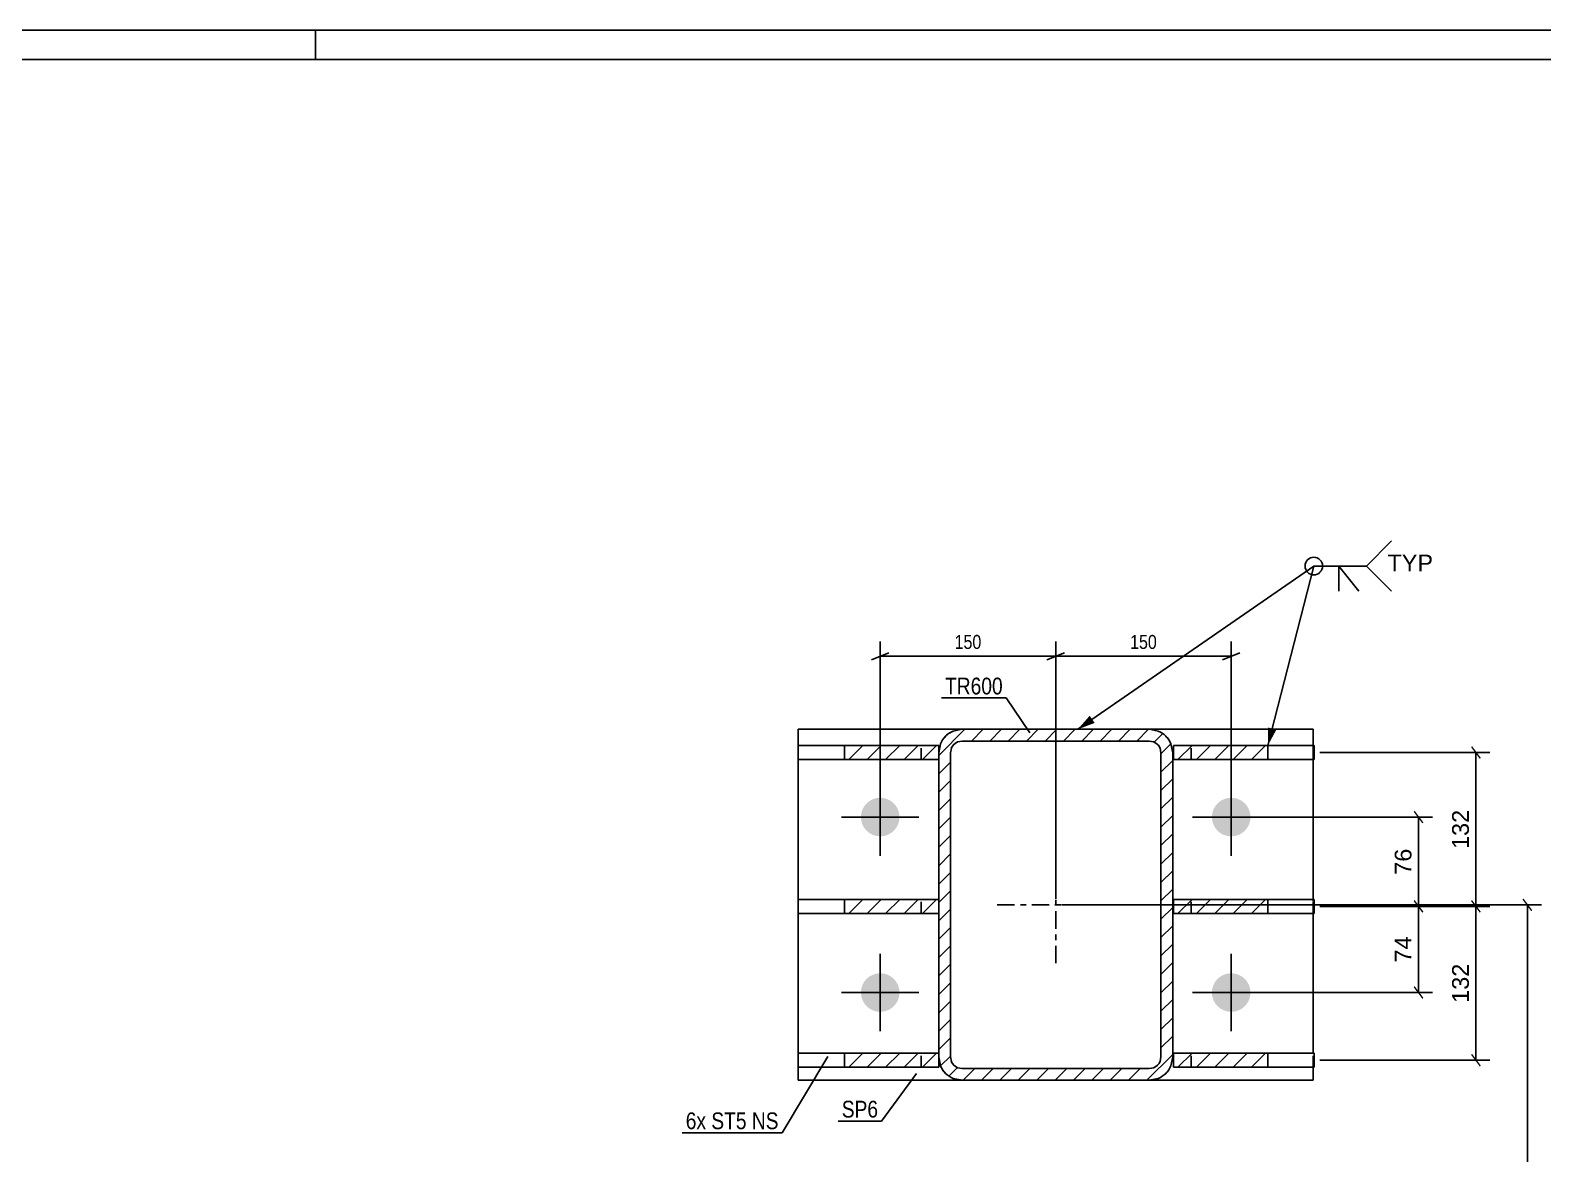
# Model space of a CAD drawing. Header units: millimetres. Extents: x 0 to 841, y 0 to 594.
# Drawn here: x 372.2 to 630.8, y 401.9 to 594 of the extents above; entities that cross this region are included whole.
import ezdxf

# ---------------------------------------------------------------- set-up
doc = ezdxf.new("R2010")
doc.units = ezdxf.units.MM
doc.linetypes.add('DXK_LINE_DOT2', pattern=[3.9198, 1.9599, -1.9599])
doc.linetypes.add('DXK_LINE_DOT3', pattern=[5.9187, 2.979, -0.9799, 0.9799, -0.9799])
doc.styles.add('Arial', font='arial.ttf', dxfattribs={"height": 0.2})
doc.styles.add('Arial Narrow', font='ARIALN.TTF', dxfattribs={"height": 0.2})

# ---------------------------------------------------------------- blocks, each defined once
blk = doc.blocks.new('Unknown-122566984-1134')
at = {"color": 5, "linetype": 'Continuous'}
for p, q in [((841, 594), (0, 594)), ((421, 589), (421, 594)), ((836, 589), (5, 589))]:
    blk.add_line(p, q, dxfattribs=at)
blk = doc.blocks.new('Part-122566984-2305 - 2287')
at = {"linetype": 'Continuous'}
h = blk.add_hatch(dxfattribs=at)
h.set_pattern_fill('', scale=0.7, style=0, pattern_type=0)
h.set_pattern_definition([(45, (567.2102, 472.0076), (-1.571545, 1.571545), [])])
h.paths.add_polyline_path([(567.51, 470.48), (567.21, 472.01), (566.34, 473.31), (565.05, 474.17), (563.51, 474.48), (531.51, 474.48), (529.98, 474.17), (528.69, 473.31), (527.82, 472.01), (527.51, 470.48), (527.51, 418.48), (527.82, 416.95), (528.69, 415.65), (529.98, 414.78), (531.51, 414.48), (563.51, 414.48), (565.05, 414.78), (566.34, 415.65), (567.21, 416.95), (567.51, 418.48)])
h.paths.add_polyline_path([(565.36, 417.71), (564.93, 417.06), (564.28, 416.63), (563.51, 416.48), (531.51, 416.48), (530.75, 416.63), (530.1, 417.06), (529.67, 417.71), (529.51, 418.48), (529.51, 470.48), (529.67, 471.24), (530.1, 471.89), (530.75, 472.32), (531.51, 472.48), (563.51, 472.48), (564.28, 472.32), (564.93, 471.89), (565.36, 471.24), (565.51, 470.48), (565.51, 418.48)])
at = {"color": 7, "linetype": 'DXK_LINE_DOT2'}
for p, q in [((529.98, 474.17), (531.51, 474.48)), ((531.51, 474.48), (563.51, 474.48)), ((563.51, 474.48), (565.05, 474.17)), ((527.51, 470.48), (527.82, 472.01)), ((529.67, 471.24), (529.51, 470.48)), ((531.51, 472.48), (530.75, 472.32)), ((531.51, 472.48), (563.51, 472.48)), ((564.28, 472.32), (563.51, 472.48)), ((565.51, 470.48), (565.36, 471.24)), ((567.21, 472.01), (567.51, 470.48)), ((527.51, 418.48), (527.51, 470.48)), ((529.51, 418.48), (529.51, 470.48)), ((565.51, 418.48), (565.51, 470.48)), ((567.51, 418.48), (567.51, 470.48)), ((527.82, 416.95), (527.51, 418.48)), ((529.51, 418.48), (529.67, 417.71)), ((530.75, 416.63), (531.51, 416.48)), ((531.51, 416.48), (563.51, 416.48)), ((563.51, 416.48), (564.28, 416.63)), ((565.36, 417.71), (565.51, 418.48)), ((567.51, 418.48), (567.21, 416.95)), ((531.51, 414.48), (529.98, 414.78)), ((531.51, 414.48), (563.51, 414.48)), ((565.05, 414.78), (563.51, 414.48))]:
    blk.add_line(p, q, dxfattribs=at)
at = {"color": 2, "linetype": 'Continuous'}
for p, q in [((531.51, 474.48), (529.98, 474.17)), ((531.51, 474.48), (563.51, 474.48)), ((565.05, 474.17), (563.51, 474.48)), ((527.82, 472.01), (527.51, 470.48)), ((529.51, 470.48), (529.67, 471.24)), ((530.75, 472.32), (531.51, 472.48)), ((531.51, 472.48), (563.51, 472.48)), ((563.51, 472.48), (564.28, 472.32)), ((565.36, 471.24), (565.51, 470.48)), ((567.51, 470.48), (567.21, 472.01)), ((527.51, 418.48), (527.51, 470.48)), ((529.51, 418.48), (529.51, 470.48)), ((565.51, 418.48), (565.51, 470.48)), ((567.51, 418.48), (567.51, 470.48)), ((527.51, 418.48), (527.82, 416.95)), ((529.67, 417.71), (529.51, 418.48)), ((531.51, 416.48), (530.75, 416.63)), ((531.51, 416.48), (563.51, 416.48)), ((564.28, 416.63), (563.51, 416.48)), ((565.51, 418.48), (565.36, 417.71)), ((567.21, 416.95), (567.51, 418.48)), ((529.98, 414.78), (531.51, 414.48)), ((531.51, 414.48), (563.51, 414.48)), ((563.51, 414.48), (565.05, 414.78))]:
    blk.add_line(p, q, dxfattribs=at)
at = {"color": 7, "linetype": 'DXK_LINE_DOT3'}
for p, q in [((547.51, 434.48), (547.51, 454.48)), ((537.51, 444.48), (557.51, 444.48))]:
    blk.add_line(p, q, dxfattribs=at)
at = {"color": 7, "linetype": 'DXK_LINE_DOT2'}
for centre, radius, start, end in [((531.51, 470.48), 4, 112.5, 157.5), ((563.51, 470.48), 4, 22.5, 67.5), ((531.51, 470.48), 2, 112.5, 157.5), ((563.51, 470.48), 2, 22.5, 67.5), ((531.51, 418.48), 4, 202.5, 247.5), ((531.51, 418.48), 2, 202.5, 247.5), ((563.51, 418.48), 2, 292.5, 337.5), ((563.51, 418.48), 4, 292.5, 337.5)]:
    blk.add_arc(centre, radius, start, end, dxfattribs=at)
at = {"color": 2, "linetype": 'Continuous'}
for centre, radius, start, end in [((531.51, 470.48), 4, 112.5, 157.5), ((563.51, 470.48), 4, 22.5, 67.5), ((531.51, 470.48), 2, 112.5, 157.5), ((563.51, 470.48), 2, 22.5, 67.5), ((531.51, 418.48), 4, 202.5, 247.5), ((531.51, 418.48), 2, 202.5, 247.5), ((563.51, 418.48), 2, 292.5, 337.5), ((563.51, 418.48), 4, 292.5, 337.5)]:
    blk.add_arc(centre, radius, start, end, dxfattribs=at)
blk = doc.blocks.new('Bolt-122566984-2294 - 2287')
at = {"linetype": 'Continuous'}
for points in [[(514.21, 459.48, -1), (520.81, 459.48, -1)], [(574.21, 459.48, -1), (580.81, 459.48, -1)], [(514.21, 429.48, -1), (520.81, 429.48, -1)], [(574.21, 429.48, -1), (580.81, 429.48, -1)]]:
    blk.add_hatch(color=1, dxfattribs=at).paths.add_polyline_path(points)
at = {"color": 1, "linetype": 'Continuous'}
for p, q in [((517.51, 452.88), (517.51, 466.08)), ((577.51, 452.88), (577.51, 466.08)), ((510.91, 459.48), (524.11, 459.48)), ((570.91, 459.48), (584.11, 459.48)), ((517.51, 422.88), (517.51, 436.08)), ((577.51, 422.88), (577.51, 436.08)), ((510.91, 429.48), (524.11, 429.48)), ((570.91, 429.48), (584.11, 429.48))]:
    blk.add_line(p, q, dxfattribs=at)
blk = doc.blocks.new('Part-122566984-2316 - 2287')
at = {"linetype": 'Continuous'}
h = blk.add_hatch(dxfattribs=at)
h.set_pattern_fill('', scale=0.7, style=0, pattern_type=0)
h.set_pattern_definition([(45, (511.4108, 419.1114), (-1.57154, 1.57154), [])])
h.paths.add_polyline_path([(527.51, 419.11), (511.41, 419.11), (511.41, 416.71), (527.51, 416.71)])
at = {"color": 2, "linetype": 'Continuous'}
for p, q in [((503.51, 419.11), (511.41, 419.11)), ((503.51, 416.71), (503.51, 419.11)), ((511.41, 419.11), (527.51, 419.11)), ((511.41, 416.71), (511.41, 419.11)), ((527.51, 419.11), (527.51, 416.71)), ((511.41, 416.71), (503.51, 416.71)), ((527.51, 416.71), (511.41, 416.71))]:
    blk.add_line(p, q, dxfattribs=at)
at = {"color": 7, "linetype": 'DXK_LINE_DOT2'}
for p, q in [((511.41, 419.11), (527.51, 419.11)), ((524.51, 416.71), (524.51, 419.11)), ((527.51, 419.11), (527.51, 416.71)), ((511.41, 416.71), (527.51, 416.71))]:
    blk.add_line(p, q, dxfattribs=at)
blk = doc.blocks.new('Part-122566984-2321 - 2287')
at = {"linetype": 'Continuous'}
h = blk.add_hatch(dxfattribs=at)
h.set_pattern_fill('', scale=0.7, style=0, pattern_type=0)
h.set_pattern_definition([(45, (511.4108, 471.7114), (-1.57154, 1.57154), [])])
h.paths.add_polyline_path([(527.51, 471.71), (511.41, 471.71), (511.41, 469.31), (527.51, 469.31)])
at = {"color": 2, "linetype": 'Continuous'}
for p, q in [((503.51, 471.71), (511.41, 471.71)), ((503.51, 469.31), (503.51, 471.71)), ((511.41, 471.71), (527.51, 471.71)), ((511.41, 469.31), (511.41, 471.71)), ((527.51, 471.71), (527.51, 469.31)), ((511.41, 469.31), (503.51, 469.31)), ((527.51, 469.31), (511.41, 469.31))]:
    blk.add_line(p, q, dxfattribs=at)
at = {"color": 7, "linetype": 'DXK_LINE_DOT2'}
for p, q in [((511.41, 471.71), (527.51, 471.71)), ((524.51, 469.31), (524.51, 471.71)), ((527.51, 471.71), (527.51, 469.31)), ((511.41, 469.31), (527.51, 469.31))]:
    blk.add_line(p, q, dxfattribs=at)
blk = doc.blocks.new('Part-122566984-2326 - 2287')
at = {"linetype": 'Continuous'}
h = blk.add_hatch(dxfattribs=at)
h.set_pattern_fill('', scale=0.7, style=0, pattern_type=0)
h.set_pattern_definition([(45, (511.4108, 445.4114), (-1.57154, 1.57154), [])])
h.paths.add_polyline_path([(527.51, 445.41), (511.41, 445.41), (511.41, 443.01), (527.51, 443.01)])
at = {"color": 2, "linetype": 'Continuous'}
for p, q in [((503.51, 445.41), (511.41, 445.41)), ((503.51, 443.01), (503.51, 445.41)), ((511.41, 445.41), (527.51, 445.41)), ((511.41, 443.01), (511.41, 445.41)), ((527.51, 445.41), (527.51, 443.01)), ((511.41, 443.01), (503.51, 443.01)), ((527.51, 443.01), (511.41, 443.01))]:
    blk.add_line(p, q, dxfattribs=at)
at = {"color": 7, "linetype": 'DXK_LINE_DOT2'}
for p, q in [((511.41, 445.41), (527.51, 445.41)), ((524.51, 443.01), (524.51, 445.41)), ((527.51, 445.41), (527.51, 443.01)), ((511.41, 443.01), (527.51, 443.01))]:
    blk.add_line(p, q, dxfattribs=at)
blk = doc.blocks.new('Part-122566984-2331 - 2287')
at = {"linetype": 'Continuous'}
h = blk.add_hatch(dxfattribs=at)
h.set_pattern_fill('', scale=0.7, style=0, pattern_type=0)
h.set_pattern_definition([(45, (567.6686, 419.1114), (-1.57154, 1.57154), [])])
h.paths.add_polyline_path([(583.77, 419.11), (567.67, 419.11), (567.67, 416.71), (583.77, 416.71)])
at = {"color": 7, "linetype": 'DXK_LINE_DOT2'}
for p, q in [((567.67, 416.71), (567.67, 419.11)), ((583.77, 419.11), (567.67, 419.11)), ((570.67, 416.71), (570.67, 419.11)), ((583.77, 416.71), (567.67, 416.71))]:
    blk.add_line(p, q, dxfattribs=at)
at = {"color": 2, "linetype": 'Continuous'}
for p, q in [((583.77, 419.11), (567.67, 419.11)), ((567.67, 419.11), (567.67, 416.71)), ((591.67, 419.11), (583.77, 419.11)), ((583.77, 416.71), (583.77, 419.11)), ((591.67, 416.71), (591.67, 419.11)), ((567.67, 416.71), (583.77, 416.71)), ((591.67, 416.71), (583.77, 416.71))]:
    blk.add_line(p, q, dxfattribs=at)
blk = doc.blocks.new('Part-122566984-2336 - 2287')
at = {"linetype": 'Continuous'}
h = blk.add_hatch(dxfattribs=at)
h.set_pattern_fill('', scale=0.7, style=0, pattern_type=0)
h.set_pattern_definition([(45, (567.6686, 471.7114), (-1.57154, 1.57154), [])])
h.paths.add_polyline_path([(583.77, 471.71), (567.67, 471.71), (567.67, 469.31), (583.77, 469.31)])
at = {"color": 7, "linetype": 'DXK_LINE_DOT2'}
for p, q in [((567.67, 469.31), (567.67, 471.71)), ((583.77, 471.71), (567.67, 471.71)), ((570.67, 469.31), (570.67, 471.71)), ((583.77, 469.31), (567.67, 469.31))]:
    blk.add_line(p, q, dxfattribs=at)
at = {"color": 2, "linetype": 'Continuous'}
for p, q in [((583.77, 471.71), (567.67, 471.71)), ((567.67, 471.71), (567.67, 469.31)), ((591.67, 471.71), (583.77, 471.71)), ((583.77, 469.31), (583.77, 471.71)), ((591.67, 469.31), (591.67, 471.71)), ((567.67, 469.31), (583.77, 469.31)), ((591.67, 469.31), (583.77, 469.31))]:
    blk.add_line(p, q, dxfattribs=at)
blk = doc.blocks.new('Part-122566984-2341 - 2287')
at = {"linetype": 'Continuous'}
h = blk.add_hatch(dxfattribs=at)
h.set_pattern_fill('', scale=0.7, style=0, pattern_type=0)
h.set_pattern_definition([(45, (567.6686, 445.4114), (-1.57154, 1.57154), [])])
h.paths.add_polyline_path([(583.77, 445.41), (567.67, 445.41), (567.67, 443.01), (583.77, 443.01)])
at = {"color": 7, "linetype": 'DXK_LINE_DOT2'}
for p, q in [((567.67, 443.01), (567.67, 445.41)), ((583.77, 445.41), (567.67, 445.41)), ((570.67, 443.01), (570.67, 445.41)), ((583.77, 443.01), (567.67, 443.01))]:
    blk.add_line(p, q, dxfattribs=at)
at = {"color": 2, "linetype": 'Continuous'}
for p, q in [((583.77, 445.41), (567.67, 445.41)), ((567.67, 445.41), (567.67, 443.01)), ((591.67, 445.41), (583.77, 445.41)), ((583.77, 443.01), (583.77, 445.41)), ((591.67, 443.01), (591.67, 445.41)), ((567.67, 443.01), (583.77, 443.01)), ((591.67, 443.01), (583.77, 443.01))]:
    blk.add_line(p, q, dxfattribs=at)
blk = doc.blocks.new('Part-122566984-2357 - 2287')
at = {"color": 2, "linetype": 'Continuous'}
for p, q in [((503.51, 414.48), (503.51, 474.48)), ((503.51, 474.48), (531.51, 474.48)), ((591.51, 474.48), (563.51, 474.48)), ((591.51, 474.48), (591.51, 471.71)), ((591.51, 469.31), (591.51, 445.41)), ((591.51, 419.11), (591.51, 443.01)), ((591.51, 414.48), (591.51, 416.71)), ((503.51, 414.48), (531.51, 414.48)), ((591.51, 414.48), (563.51, 414.48))]:
    blk.add_line(p, q, dxfattribs=at)
at = {"color": 7, "linetype": 'DXK_LINE_DOT2'}
for p, q in [((531.51, 474.48), (563.51, 474.48)), ((591.51, 474.48), (591.51, 443.01)), ((591.51, 471.71), (591.51, 469.31)), ((591.51, 443.01), (591.51, 445.41)), ((591.51, 416.71), (591.51, 419.11)), ((531.51, 414.48), (563.51, 414.48))]:
    blk.add_line(p, q, dxfattribs=at)
blk = doc.blocks.new('StraightDimension-122566984-2598 - 2287')
at = {"linetype": 'Continuous'}
for points in [[(618.52, 445.11), (618.67, 445.31), (620.17, 443.31), (620.02, 443.11)], [(620.17, 417.01), (620.02, 416.81), (618.52, 418.81), (618.67, 419.01)]]:
    blk.add_hatch(color=7, dxfattribs=at).paths.add_polyline_path(points)
at = {"color": 7, "linetype": 'Continuous'}
for p, q in [((592.67, 444.21), (621.74, 444.21)), ((619.34, 417.91), (619.34, 444.21)), ((592.67, 417.91), (621.74, 417.91))]:
    blk.add_line(p, q, dxfattribs=at)
at = {"color": 0}
blk.add_wipeout([(618.74, 435), (614.54, 435), (614.54, 427.13), (618.74, 427.13)], dxfattribs=at)
at = {"color": 3, "style": 'Arial'}
blk.add_text('132', height=2.865, rotation=90.0002, dxfattribs=at).set_placement((618.14, 427.73))
blk = doc.blocks.new('StraightDimension-122566984-2417 - 2287')
at = {"linetype": 'Continuous'}
for points in [[(608.71, 460.38), (608.86, 460.58), (610.36, 458.58), (610.21, 458.38)], [(610.36, 443.31), (610.21, 443.11), (608.71, 445.11), (608.86, 445.31)]]:
    blk.add_hatch(color=7, dxfattribs=at).paths.add_polyline_path(points)
at = {"color": 7, "linetype": 'Continuous'}
for p, q in [((578.51, 459.48), (611.93, 459.48)), ((609.53, 444.21), (609.53, 459.48)), ((592.67, 444.21), (611.93, 444.21))]:
    blk.add_line(p, q, dxfattribs=at)
at = {"color": 0}
blk.add_wipeout([(608.93, 454.67), (604.73, 454.67), (604.73, 449.02), (608.93, 449.02)], dxfattribs=at)
at = {"color": 3, "style": 'Arial'}
blk.add_text('76', height=2.865, rotation=90.0002, dxfattribs=at).set_placement((608.33, 449.62))
blk = doc.blocks.new('StraightDimension-122566984-2428 - 2287')
at = {"linetype": 'Continuous'}
for points in [[(608.71, 445.11), (608.86, 445.31), (610.36, 443.31), (610.21, 443.11)], [(610.36, 428.58), (610.21, 428.38), (608.71, 430.38), (608.86, 430.58)]]:
    blk.add_hatch(color=7, dxfattribs=at).paths.add_polyline_path(points)
at = {"color": 7, "linetype": 'Continuous'}
for p, q in [((592.67, 444.21), (611.93, 444.21)), ((609.53, 429.48), (609.53, 444.21)), ((578.51, 429.48), (611.93, 429.48))]:
    blk.add_line(p, q, dxfattribs=at)
at = {"color": 0}
blk.add_wipeout([(608.93, 439.67), (604.73, 439.67), (604.73, 434.02), (608.93, 434.02)], dxfattribs=at)
at = {"color": 3, "style": 'Arial'}
blk.add_text('74', height=2.865, rotation=90.0002, dxfattribs=at).set_placement((608.33, 434.62))
blk = doc.blocks.new('StraightDimension-122566984-2453 - 2287')
at = {"color": 7, "linetype": 'Continuous'}
for p, q in [((547.51, 445.48), (547.51, 489.48)), ((577.51, 460.48), (577.51, 489.48)), ((549.01, 487.58), (546.01, 486.38)), ((547.51, 486.98), (577.51, 486.98)), ((576.01, 486.38), (579.01, 487.58))]:
    blk.add_line(p, q, dxfattribs=at)
at = {"color": 0}
blk.add_wipeout([(565.3, 487.73), (565.3, 491.23), (559.73, 491.23), (559.73, 487.73)], dxfattribs=at)
at = {"color": 3, "style": 'Arial Narrow'}
blk.add_text('150', height=2.386, dxfattribs=at).set_placement((560.23, 488.23))
blk = doc.blocks.new('StraightDimension-122566984-2591 - 2287')
at = {"linetype": 'Continuous'}
for points in [[(618.52, 471.41), (618.67, 471.61), (620.17, 469.61), (620.02, 469.41)], [(620.17, 443.31), (620.02, 443.11), (618.52, 445.11), (618.67, 445.31)]]:
    blk.add_hatch(color=7, dxfattribs=at).paths.add_polyline_path(points)
at = {"color": 7, "linetype": 'Continuous'}
for p, q in [((592.67, 470.51), (621.74, 470.51)), ((619.34, 444.21), (619.34, 470.51)), ((592.67, 444.21), (621.74, 444.21))]:
    blk.add_line(p, q, dxfattribs=at)
at = {"color": 0}
blk.add_wipeout([(618.74, 461.3), (614.54, 461.3), (614.54, 453.43), (618.74, 453.43)], dxfattribs=at)
at = {"color": 3, "style": 'Arial'}
blk.add_text('132', height=2.865, rotation=90.0002, dxfattribs=at).set_placement((618.14, 454.03))
blk = doc.blocks.new('StraightDimension-122566984-2440 - 2287')
at = {"linetype": 'Continuous'}
for points in [[(627.31, 445.38), (627.46, 445.58), (628.96, 443.58), (628.81, 443.38)], [(628.96, 299.34), (628.81, 299.14), (627.31, 301.14), (627.46, 301.34)]]:
    blk.add_hatch(color=7, dxfattribs=at).paths.add_polyline_path(points)
at = {"color": 7, "linetype": 'Continuous'}
for p, q in [((548.51, 444.48), (630.54, 444.48)), ((628.14, 300.24), (628.14, 444.48)), ((568.67, 300.24), (630.54, 300.24))]:
    blk.add_line(p, q, dxfattribs=at)
at = {"color": 0}
blk.add_wipeout([(627.54, 377.41), (623.34, 377.41), (623.34, 367.31), (627.54, 367.31)], dxfattribs=at)
at = {"color": 3, "style": 'Arial'}
blk.add_text('3191', height=2.865, rotation=90.0002, dxfattribs=at).set_placement((626.94, 367.91))
blk = doc.blocks.new('StraightDimension-122566984-2462 - 2287')
at = {"color": 7, "linetype": 'Continuous'}
for p, q in [((517.51, 460.48), (517.51, 489.48)), ((547.51, 445.48), (547.51, 489.48)), ((519.01, 487.58), (516.01, 486.38)), ((517.51, 486.98), (547.51, 486.98)), ((546.01, 486.38), (549.01, 487.58))]:
    blk.add_line(p, q, dxfattribs=at)
at = {"color": 0}
blk.add_wipeout([(535.3, 487.73), (535.3, 491.23), (529.73, 491.23), (529.73, 487.73)], dxfattribs=at)
at = {"color": 3, "style": 'Arial Narrow'}
blk.add_text('150', height=2.386, dxfattribs=at).set_placement((530.23, 488.23))
blk = doc.blocks.new('Mark-122566984-2301 - 2287')
at = {"color": 0}
blk.add_wipeout([(538.46, 480.45), (538.46, 483.45), (528.6, 483.45), (528.6, 480.45)], dxfattribs=at)
blk.add_wipeout([(538.46, 480.45), (538.46, 483.45), (528.6, 483.45), (528.6, 480.45)], dxfattribs=at)
at = {"color": 30, "linetype": 'Continuous'}
for p in [(528, 479.85), (543.1, 473.88)]:
    blk.add_line(p, (539.06, 479.85), dxfattribs=at)
at = {"color": 3, "style": 'Arial Narrow'}
blk.add_text('TR600', height=2.863, dxfattribs=at).set_placement((528.6, 480.45))
blk = doc.blocks.new('MarkSet-122566984-2699 - 2287')
at = {"color": 0}
blk.add_wipeout([(487.74, 406.12), (487.74, 409.12), (484.27, 409.12), (484.27, 406.12)], dxfattribs=at)
blk.add_wipeout([(487.74, 406.12), (487.74, 409.12), (484.27, 409.12), (484.27, 406.12)], dxfattribs=at)
blk.add_wipeout([(494.67, 406.12), (494.67, 409.12), (488.64, 409.12), (488.64, 406.12)], dxfattribs=at)
blk.add_wipeout([(494.67, 406.12), (494.67, 409.12), (488.64, 409.12), (488.64, 406.12)], dxfattribs=at)
at = {"color": 3, "style": 'Arial Narrow'}
blk.add_text('6x', height=2.863, dxfattribs=at).set_placement((484.27, 406.12))
at = {"color": 0}
blk.add_wipeout([(500.13, 406.12), (500.13, 409.12), (495.57, 409.12), (495.57, 406.12)], dxfattribs=at)
blk.add_wipeout([(500.13, 406.12), (500.13, 409.12), (495.57, 409.12), (495.57, 406.12)], dxfattribs=at)
at = {"color": 30, "linetype": 'Continuous'}
for p in [(508.53, 418.57), (483.67, 405.52)]:
    blk.add_line(p, (500.73, 405.52), dxfattribs=at)
at = {"color": 3, "style": 'Arial Narrow'}
for s, p in [('ST5', (488.64, 406.12)), ('NS', (495.57, 406.12))]:
    blk.add_text(s, height=2.863, dxfattribs=at).set_placement(p)
blk = doc.blocks.new('Mark-122566984-2353 - 2287')
at = {"color": 0}
blk.add_wipeout([(517.15, 408.11), (517.15, 411.11), (510.94, 411.11), (510.94, 408.11)], dxfattribs=at)
blk.add_wipeout([(517.15, 408.11), (517.15, 411.11), (510.94, 411.11), (510.94, 408.11)], dxfattribs=at)
at = {"color": 30, "linetype": 'Continuous'}
for p in [(523.73, 415.66), (510.34, 407.51)]:
    blk.add_line(p, (517.75, 407.51), dxfattribs=at)
at = {"color": 3, "style": 'Arial Narrow'}
blk.add_text('SP6', height=2.863, dxfattribs=at).set_placement((510.94, 408.11))
blk = doc.blocks.new('WeldMark-122566984-2605 - 2287')
at = {"linetype": 'Continuous'}
for points in [[(554.18, 475.57), (551.28, 474.48), (553.32, 476.8)], [(585.24, 474.43), (583.77, 471.71), (583.79, 474.8)]]:
    blk.add_hatch(color=30, dxfattribs=at).paths.add_polyline_path(points)
at = {"color": 30, "linetype": 'Continuous'}
for p, q in [((551.28, 474.48), (591.63, 502.39)), ((583.77, 471.71), (591.63, 502.39)), ((591.63, 502.39), (600.63, 502.39))]:
    blk.add_line(p, q, dxfattribs=at)
at = {"color": 3, "linetype": 'Continuous'}
for q in [(599.34, 498.11), (595.92, 498.11)]:
    blk.add_line((595.92, 502.39), q, dxfattribs=at)
for start, end in [(90, 270), (270, 90)]:
    blk.add_arc((591.63, 502.39), 1.5, start, end, dxfattribs=at)
at = {"color": 0, "linetype": 'Continuous'}
blk.add_wipeout([(612.01, 501.49), (612.01, 504.49), (604.23, 504.49), (604.23, 501.49)], dxfattribs=at)
blk.add_wipeout([(612.01, 501.49), (612.01, 504.49), (604.23, 504.49), (604.23, 501.49)], dxfattribs=at)
at = {"color": 3, "linetype": 'Continuous'}
for q in [(604.92, 506.68), (604.92, 498.11)]:
    blk.add_line((600.63, 502.39), q, dxfattribs=at)
at = {"color": 3, "linetype": 'Continuous', "style": 'Arial'}
blk.add_text('TYP', height=2.865, dxfattribs=at).set_placement((604.23, 501.49))

msp = doc.modelspace()

# ---------------------------------------------------------------- block references
for name in ['Unknown-122566984-1134', 'Part-122566984-2357 - 2287', 'Part-122566984-2305 - 2287', 'Part-122566984-2321 - 2287', 'Part-122566984-2336 - 2287', 'Bolt-122566984-2294 - 2287', 'Part-122566984-2326 - 2287', 'Part-122566984-2341 - 2287', 'Part-122566984-2316 - 2287', 'Part-122566984-2331 - 2287']:
    msp.add_blockref(name, (0, 0))

# ---------------------------------------------------------------- next in the draw order: block references
for name in ['StraightDimension-122566984-2598 - 2287', 'MarkSet-122566984-2699 - 2287', 'Mark-122566984-2353 - 2287']:
    msp.add_blockref(name, (0, 0))

# ---------------------------------------------------------------- next in the draw order: block references
msp.add_blockref('StraightDimension-122566984-2417 - 2287', (0, 0))

# ---------------------------------------------------------------- next in the draw order: block references
msp.add_blockref('StraightDimension-122566984-2428 - 2287', (0, 0))

# ---------------------------------------------------------------- next in the draw order: block references
for name in ['StraightDimension-122566984-2453 - 2287', 'StraightDimension-122566984-2591 - 2287']:
    msp.add_blockref(name, (0, 0))

# ---------------------------------------------------------------- next in the draw order: block references
for name in ['WeldMark-122566984-2605 - 2287', 'StraightDimension-122566984-2440 - 2287']:
    msp.add_blockref(name, (0, 0))

# ---------------------------------------------------------------- next in the draw order: block references
msp.add_blockref('StraightDimension-122566984-2462 - 2287', (0, 0))

# ---------------------------------------------------------------- next in the draw order: block references
msp.add_blockref('Mark-122566984-2301 - 2287', (0, 0))

doc.saveas('drawing.dxf')
